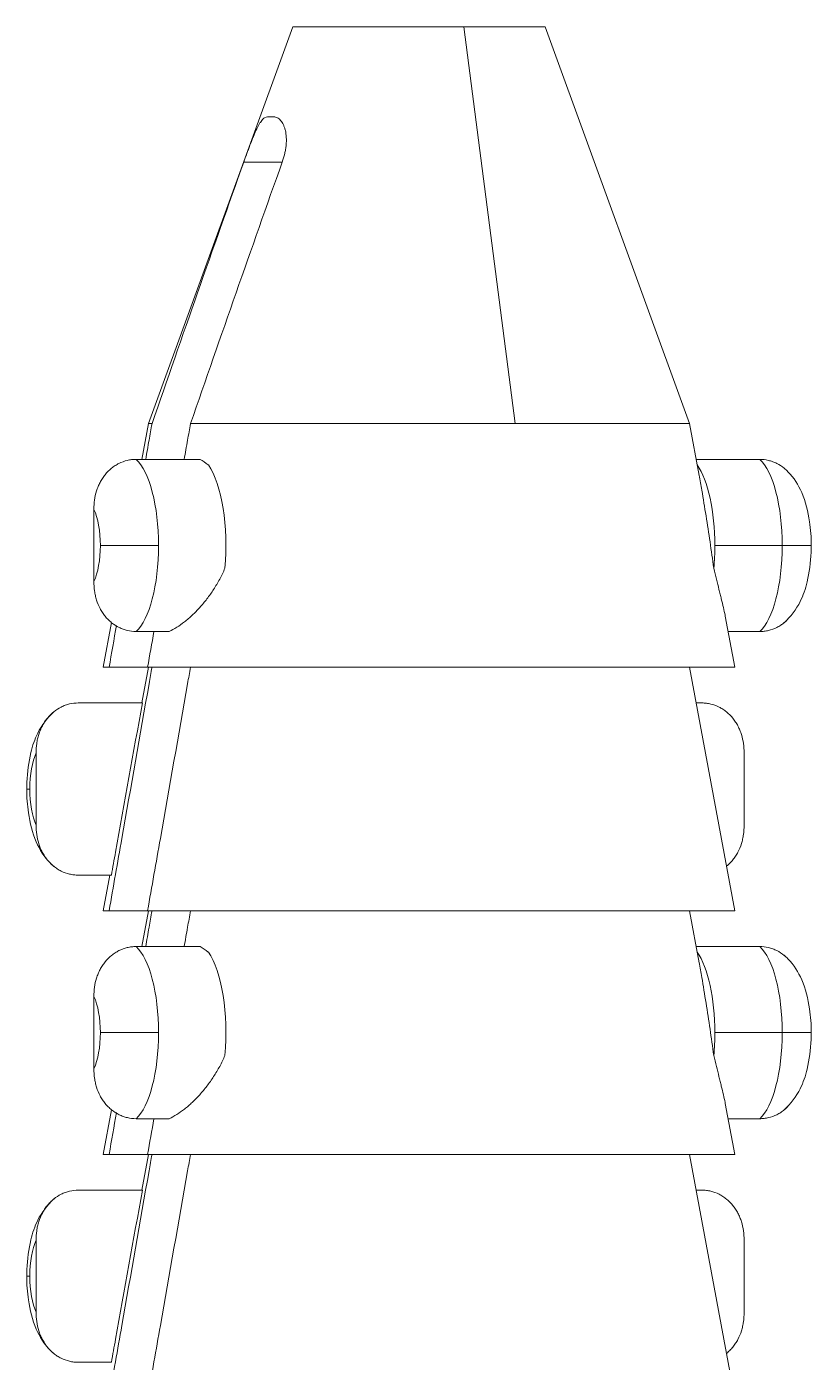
# Model space of a CAD drawing. Header units: millimetres. Extents: x 2433 to 4809, y -10272 to -6912.
# Drawn here: x 2997.44 to 3006.14, y -7166.64 to -7151.84 of the extents above; entities that cross this region are included whole.
import ezdxf

# ---------------------------------------------------------------- set-up
doc = ezdxf.new("R2010")
doc.units = ezdxf.units.MM

msp = doc.modelspace()

# ---------------------------------------------------------------- linework, layer by layer
at = {"linetype": 'Continuous', "lineweight": 18, "extrusion": (-1.22465e-16, -1, 0)}
for p, q in [((3000.386, -7151.837), (2998.786, -7156.237)), ((3002.284, -7151.837), (3000.386, -7151.837)), ((3002.284, -7151.837), (3003.186, -7151.837)), ((3004.786, -7156.237), (3003.186, -7151.837)), ((3000.105, -7152.837), (3000.176, -7152.837)), ((2998.786, -7156.237), (2998.713, -7156.633)), ((2998.826, -7156.237), (2998.786, -7156.237)), ((3002.854, -7156.237), (2999.253, -7156.237)), ((3002.854, -7156.237), (3004.786, -7156.237)), ((3004.892, -7156.812), (3004.786, -7156.237)), ((2998.649, -7156.633), (2999.36, -7156.633)), ((3005.564, -7156.633), (3004.859, -7156.633)), ((2998.181, -7157.987), (2998.181, -7157.187)), ((2998.378, -7158.441), (2998.286, -7158.937)), ((3005.286, -7158.937), (3005.181, -7158.371)), ((2998.649, -7158.541), (2999.017, -7158.541)), ((3005.564, -7158.541), (3005.213, -7158.541)), ((2998.35, -7158.937), (2998.286, -7158.937)), ((2998.35, -7158.937), (2998.777, -7158.937)), ((2998.786, -7158.937), (2998.713, -7159.333)), ((3005.286, -7158.937), (2998.777, -7158.937)), ((3005.286, -7161.637), (3004.786, -7158.937)), ((2998.008, -7159.333), (2998.719, -7159.333)), ((3004.923, -7159.333), (3004.859, -7159.333)), ((2997.541, -7159.887), (2997.541, -7160.687)), ((3005.39, -7159.887), (3005.39, -7160.687)), ((2998.008, -7161.241), (2998.376, -7161.241)), ((2998.359, -7161.241), (2998.286, -7161.637)), ((2998.35, -7161.637), (2998.286, -7161.637)), ((2998.35, -7161.637), (2998.777, -7161.637)), ((2998.786, -7161.637), (2998.713, -7162.033)), ((3005.286, -7161.637), (2998.777, -7161.637)), ((3004.892, -7162.212), (3004.786, -7161.637)), ((2998.649, -7162.033), (2999.36, -7162.033)), ((3005.564, -7162.033), (3004.859, -7162.033)), ((2998.181, -7163.387), (2998.181, -7162.587)), ((3005.286, -7164.337), (3005.181, -7163.771)), ((2998.378, -7163.841), (2998.286, -7164.337)), ((2998.649, -7163.941), (2999.017, -7163.941)), ((3005.564, -7163.941), (3005.213, -7163.941)), ((2998.35, -7164.337), (2998.286, -7164.337)), ((2998.35, -7164.337), (2998.777, -7164.337)), ((2998.786, -7164.337), (2998.713, -7164.733)), ((3005.286, -7164.337), (2998.777, -7164.337)), ((3005.286, -7167.037), (3004.786, -7164.337)), ((2998.008, -7164.733), (2998.719, -7164.733)), ((3004.923, -7164.733), (3004.859, -7164.733)), ((2997.541, -7165.287), (2997.541, -7166.087)), ((3005.39, -7165.287), (3005.39, -7166.087)), ((2998.008, -7166.641), (2998.376, -7166.641))]:
    msp.add_line(p, q, dxfattribs=at)
at = {"linetype": 'Continuous', "lineweight": 13, "extrusion": (-1.22465e-16, -1, 0)}
for p, q in [((3002.284, -7151.837), (3002.854, -7156.237)), ((2999.843, -7153.337), (3000.27, -7153.337)), ((2998.898, -7157.587), (2998.253, -7157.587)), ((3005.813, -7157.587), (3005.066, -7157.587)), ((3005.813, -7157.587), (3006.135, -7157.587)), ((2997.437, -7160.287), (2997.47, -7160.287)), ((2998.898, -7162.987), (2998.253, -7162.987)), ((3005.813, -7162.987), (3005.066, -7162.987)), ((3005.813, -7162.987), (3006.135, -7162.987)), ((2997.437, -7165.687), (2997.47, -7165.687))]:
    msp.add_line(p, q, dxfattribs=at)
at = {"linetype": 'Continuous', "lineweight": 13}
for centre, major_axis, start_param, end_param in [((2998.542, -7157.587), (0, 1), 4.712389, 5.978493), ((3005.457, -7157.587), (0, -1), 1.570796, 2.8369), ((2998.075, -7157.587), (0, -0.5), 1.570796, 2.498092), ((2998.075, -7157.587), (0, -0.5), 0.643501, 1.570796), ((2998.542, -7157.587), (0, 1), 3.446285, 4.712389), ((3005.457, -7157.587), (0, -1), 0.304693, 1.570796), ((2997.648, -7160.287), (0, -0.5), 3.785094, 4.712389), ((2997.648, -7160.287), (0, -0.5), 4.712389, 5.639684), ((2998.542, -7162.987), (0, 1), 4.712389, 5.978493), ((3005.457, -7162.987), (0, -1), 1.570796, 2.8369), ((2998.075, -7162.987), (0, -0.5), 1.570796, 2.498092), ((2998.075, -7162.987), (0, -0.5), 0.643501, 1.570796), ((2998.542, -7162.987), (0, 1), 3.446285, 4.712389), ((3005.457, -7162.987), (0, -1), 0.304693, 1.570796), ((2997.648, -7165.687), (0, -0.5), 3.785094, 4.712389), ((2997.648, -7165.687), (0, -0.5), 4.712389, 5.639684)]:
    msp.add_ellipse(centre, major_axis=major_axis, ratio=0.355976, start_param=start_param, end_param=end_param, dxfattribs=at)
at = {"linetype": 'Continuous', "lineweight": 18}
for centre, start_param, end_param in [((2999.29, -7157.587), 4.457766, 5.814651), ((3004.71, -7157.587), 4.712389, 5.814651), ((3004.71, -7157.587), 4.457766, 4.712389), ((2999.29, -7162.987), 4.457766, 5.814651), ((3004.71, -7162.987), 4.712389, 5.814651), ((3004.71, -7162.987), 4.457766, 4.712389)]:
    msp.add_ellipse(centre, major_axis=(0, 1), ratio=0.355976, start_param=start_param, end_param=end_param, dxfattribs=at)
for points, knots in [([(2999.843, -7153.337), (2999.854, -7153.306), (2999.865, -7153.275), (2999.883, -7153.228), (2999.888, -7153.213), (2999.9, -7153.182), (2999.906, -7153.167), (2999.923, -7153.122), (2999.934, -7153.093), (2999.951, -7153.052), (2999.956, -7153.038), (2999.967, -7153.012), (2999.973, -7153), (2999.989, -7152.964), (3000, -7152.943), (3000.013, -7152.919), (3000.016, -7152.915), (3000.022, -7152.906), (3000.029, -7152.894), (3000.043, -7152.876), (3000.053, -7152.864), (3000.064, -7152.855), (3000.069, -7152.85), (3000.085, -7152.841), (3000.095, -7152.837), (3000.105, -7152.837)], [0, 0, 0, 0, 0.125, 0.125, 0.1875, 0.1875, 0.25, 0.25, 0.375, 0.375, 0.4375, 0.4375, 0.5, 0.5, 0.625, 0.625, 0.65625, 0.65625, 0.6875, 0.75, 0.8125, 0.8125, 0.875, 0.875, 1, 1, 1, 1]), ([(3000.176, -7152.837), (3000.19, -7152.837), (3000.203, -7152.841), (3000.222, -7152.85), (3000.228, -7152.854), (3000.241, -7152.864), (3000.246, -7152.87), (3000.263, -7152.889), (3000.274, -7152.905), (3000.285, -7152.928), (3000.287, -7152.933), (3000.291, -7152.943), (3000.293, -7152.949), (3000.298, -7152.965), (3000.302, -7152.976), (3000.31, -7153.011), (3000.313, -7153.037), (3000.317, -7153.092), (3000.316, -7153.121), (3000.312, -7153.166), (3000.31, -7153.181), (3000.305, -7153.212), (3000.301, -7153.228), (3000.291, -7153.275), (3000.281, -7153.306), (3000.27, -7153.337)], [0, 0, 0, 0, 0.125, 0.125, 0.1875, 0.1875, 0.25, 0.25, 0.375, 0.375, 0.40625, 0.40625, 0.4375, 0.4375, 0.5, 0.5, 0.625, 0.625, 0.75, 0.75, 0.8125, 0.8125, 0.875, 0.875, 1, 1, 1, 1]), ([(2999.843, -7153.337), (2999.671, -7153.819), (2999.5, -7154.303), (2999.162, -7155.269), (2998.993, -7155.753), (2998.826, -7156.237)], [0, 0, 0, 0, 0.5, 0.5, 1, 1, 1, 1]), ([(3000.27, -7153.337), (3000.098, -7153.819), (2999.928, -7154.303), (2999.589, -7155.269), (2999.421, -7155.753), (2999.253, -7156.237)], [0, 0, 0, 0, 0.5, 0.5, 1, 1, 1, 1]), ([(2998.826, -7156.237), (2998.815, -7156.298), (2998.804, -7156.359), (2998.781, -7156.491), (2998.768, -7156.562), (2998.756, -7156.633)], [0, 0, 0, 0, 0.459752, 0.459752, 1, 1, 1, 1]), ([(2999.253, -7156.237), (2999.242, -7156.298), (2999.231, -7156.359), (2999.208, -7156.491), (2999.195, -7156.562), (2999.183, -7156.633)], [0, 0, 0, 0, 0.459752, 0.459752, 1, 1, 1, 1]), ([(2998.181, -7157.187), (2998.181, -7157.117), (2998.19, -7157.049), (2998.216, -7156.967), (2998.222, -7156.95), (2998.235, -7156.919), (2998.249, -7156.888), (2998.267, -7156.858), (2998.281, -7156.837), (2998.285, -7156.83), (2998.295, -7156.816), (2998.301, -7156.81), (2998.327, -7156.776), (2998.351, -7156.753), (2998.389, -7156.721), (2998.403, -7156.712), (2998.424, -7156.698), (2998.431, -7156.694), (2998.445, -7156.686), (2998.452, -7156.682), (2998.489, -7156.663), (2998.52, -7156.652), (2998.567, -7156.641), (2998.584, -7156.638), (2998.616, -7156.634), (2998.632, -7156.633), (2998.649, -7156.633)], [0, 0, 0, 0, 0.25, 0.25, 0.3125, 0.3125, 0.375, 0.4375, 0.4375, 0.46875, 0.46875, 0.5, 0.5, 0.625, 0.625, 0.6875, 0.6875, 0.71875, 0.71875, 0.75, 0.75, 0.875, 0.875, 0.9375, 0.9375, 1, 1, 1, 1]), ([(3005.564, -7156.633), (3005.597, -7156.633), (3005.629, -7156.637), (3005.676, -7156.648), (3005.692, -7156.653), (3005.723, -7156.664), (3005.738, -7156.671), (3005.782, -7156.692), (3005.809, -7156.71), (3005.838, -7156.734), (3005.841, -7156.736), (3005.844, -7156.739)], [0, 0, 0, 0, 0.321117, 0.321117, 0.481676, 0.481676, 0.642235, 0.642235, 0.963352, 0.963352, 1, 1, 1, 1]), ([(3004.892, -7156.809), (3004.902, -7156.864), (3004.912, -7156.919), (3004.938, -7157.069), (3004.953, -7157.164), (3004.999, -7157.45), (3005.027, -7157.644), (3005.054, -7157.839)], [0, 0, 0, 0, 0.164651, 0.164651, 0.4431, 0.4431, 1, 1, 1, 1]), ([(3006.135, -7157.587), (3006.135, -7157.496), (3006.12, -7157.29), (3006.049, -7157.009), (3005.933, -7156.821), (3005.85, -7156.743), (3005.835, -7156.73)], [0, 0, 0, 0, 0.265683, 0.628412, 0.938194, 1, 1, 1, 1]), ([(3005.835, -7158.444), (3005.909, -7158.374), (3006.016, -7158.234), (3006.103, -7157.971), (3006.132, -7157.751), (3006.135, -7157.612), (3006.135, -7157.587)], [0, 0, 0, 0, 0.327084, 0.583022, 0.924325, 1, 1, 1, 1]), ([(2999.634, -7157.839), (2999.616, -7157.881), (2999.597, -7157.922), (2999.555, -7158), (2999.533, -7158.038), (2999.497, -7158.092), (2999.485, -7158.11), (2999.46, -7158.145), (2999.448, -7158.163), (2999.409, -7158.213), (2999.382, -7158.245), (2999.328, -7158.305), (2999.3, -7158.334), (2999.258, -7158.373), (2999.244, -7158.386), (2999.215, -7158.411), (2999.201, -7158.423), (2999.158, -7158.456), (2999.129, -7158.477), (2999.072, -7158.512), (2999.044, -7158.528), (2999.017, -7158.541)], [0, 0, 0, 0, 0.125, 0.125, 0.25, 0.25, 0.3125, 0.3125, 0.375, 0.375, 0.5, 0.5, 0.625, 0.625, 0.6875, 0.6875, 0.75, 0.75, 0.875, 0.875, 1, 1, 1, 1]), ([(3005.054, -7157.839), (3005.064, -7157.881), (3005.074, -7157.922), (3005.093, -7158), (3005.103, -7158.038), (3005.116, -7158.092), (3005.121, -7158.11), (3005.13, -7158.145), (3005.134, -7158.163), (3005.146, -7158.213), (3005.154, -7158.245), (3005.168, -7158.305), (3005.174, -7158.334), (3005.18, -7158.366), (3005.181, -7158.372), (3005.182, -7158.377)], [0, 0, 0, 0, 0.191612, 0.191612, 0.383225, 0.383225, 0.479031, 0.479031, 0.574837, 0.574837, 0.766449, 0.766449, 0.958061, 0.958061, 1, 1, 1, 1]), ([(2998.649, -7158.541), (2998.616, -7158.541), (2998.584, -7158.537), (2998.537, -7158.526), (2998.521, -7158.521), (2998.49, -7158.51), (2998.475, -7158.504), (2998.431, -7158.482), (2998.403, -7158.464), (2998.371, -7158.438), (2998.364, -7158.432), (2998.352, -7158.421), (2998.334, -7158.404), (2998.306, -7158.373), (2998.286, -7158.345), (2998.267, -7158.317), (2998.258, -7158.302), (2998.234, -7158.257), (2998.221, -7158.225), (2998.206, -7158.176), (2998.202, -7158.159), (2998.194, -7158.125), (2998.191, -7158.108), (2998.184, -7158.057), (2998.181, -7158.022), (2998.181, -7157.987)], [0, 0, 0, 0, 0.125, 0.125, 0.1875, 0.1875, 0.25, 0.25, 0.375, 0.375, 0.40625, 0.40625, 0.4375, 0.5, 0.5625, 0.5625, 0.625, 0.625, 0.75, 0.75, 0.8125, 0.8125, 0.875, 0.875, 1, 1, 1, 1]), ([(3005.875, -7158.407), (3005.863, -7158.42), (3005.85, -7158.431), (3005.823, -7158.453), (3005.81, -7158.463), (3005.789, -7158.476), (3005.782, -7158.481), (3005.768, -7158.489), (3005.76, -7158.493), (3005.724, -7158.511), (3005.693, -7158.522), (3005.645, -7158.533), (3005.629, -7158.536), (3005.597, -7158.54), (3005.58, -7158.541), (3005.564, -7158.541)], [0, 0, 0, 0, 0.148816, 0.148816, 0.29068, 0.29068, 0.361612, 0.361612, 0.432544, 0.432544, 0.716272, 0.716272, 0.858136, 0.858136, 1, 1, 1, 1]), ([(2998.826, -7158.937), (2998.815, -7158.998), (2998.804, -7159.059), (2998.692, -7159.691), (2998.592, -7160.263), (2998.444, -7161.102), (2998.397, -7161.37), (2998.35, -7161.637)], [0, 0, 0, 0, 0.067447, 0.067447, 0.702741, 0.702741, 1, 1, 1, 1]), ([(2999.253, -7158.937), (2999.242, -7158.998), (2999.231, -7159.059), (2999.12, -7159.691), (2999.019, -7160.263), (2998.871, -7161.102), (2998.824, -7161.37), (2998.777, -7161.637)], [0, 0, 0, 0, 0.067447, 0.067447, 0.702741, 0.702741, 1, 1, 1, 1]), ([(2998.008, -7159.333), (2997.975, -7159.333), (2997.943, -7159.337), (2997.896, -7159.348), (2997.88, -7159.353), (2997.849, -7159.364), (2997.834, -7159.371), (2997.79, -7159.392), (2997.763, -7159.41), (2997.73, -7159.437), (2997.724, -7159.442), (2997.711, -7159.453), (2997.693, -7159.471), (2997.665, -7159.502), (2997.645, -7159.529), (2997.626, -7159.557), (2997.618, -7159.572), (2997.594, -7159.618), (2997.581, -7159.649), (2997.565, -7159.699), (2997.561, -7159.715), (2997.553, -7159.749), (2997.55, -7159.766), (2997.543, -7159.818), (2997.541, -7159.852), (2997.541, -7159.887)], [0, 0, 0, 0, 0.125, 0.125, 0.1875, 0.1875, 0.25, 0.25, 0.375, 0.375, 0.40625, 0.40625, 0.4375, 0.5, 0.5625, 0.5625, 0.625, 0.625, 0.75, 0.75, 0.8125, 0.8125, 0.875, 0.875, 1, 1, 1, 1]), ([(2998.719, -7159.333), (2998.62, -7159.884), (2998.52, -7160.435), (2998.406, -7161.071), (2998.391, -7161.156), (2998.376, -7161.241)], [0, 0, 0, 0, 0.866606, 0.866606, 1, 1, 1, 1]), ([(3005.39, -7159.887), (3005.39, -7159.817), (3005.382, -7159.749), (3005.356, -7159.667), (3005.35, -7159.65), (3005.337, -7159.619), (3005.323, -7159.588), (3005.305, -7159.558), (3005.291, -7159.537), (3005.287, -7159.53), (3005.277, -7159.516), (3005.271, -7159.51), (3005.245, -7159.476), (3005.221, -7159.453), (3005.183, -7159.421), (3005.169, -7159.412), (3005.148, -7159.398), (3005.141, -7159.394), (3005.127, -7159.386), (3005.12, -7159.382), (3005.083, -7159.363), (3005.052, -7159.352), (3005.005, -7159.341), (3004.988, -7159.338), (3004.956, -7159.334), (3004.94, -7159.333), (3004.923, -7159.333)], [0, 0, 0, 0, 0.25, 0.25, 0.3125, 0.3125, 0.375, 0.4375, 0.4375, 0.46875, 0.46875, 0.5, 0.5, 0.625, 0.625, 0.6875, 0.6875, 0.71875, 0.71875, 0.75, 0.75, 0.875, 0.875, 0.9375, 0.9375, 1, 1, 1, 1]), ([(2997.737, -7159.43), (2997.663, -7159.501), (2997.556, -7159.641), (2997.469, -7159.903), (2997.44, -7160.124), (2997.437, -7160.262), (2997.437, -7160.287)], [0, 0, 0, 0, 0.327084, 0.583022, 0.924325, 1, 1, 1, 1]), ([(2997.437, -7160.287), (2997.437, -7160.378), (2997.452, -7160.584), (2997.523, -7160.866), (2997.639, -7161.054), (2997.722, -7161.132), (2997.737, -7161.144)], [0, 0, 0, 0, 0.265683, 0.628412, 0.938194, 1, 1, 1, 1]), ([(2997.541, -7160.687), (2997.541, -7160.757), (2997.55, -7160.825), (2997.575, -7160.908), (2997.581, -7160.924), (2997.594, -7160.956), (2997.609, -7160.987), (2997.626, -7161.016), (2997.64, -7161.037), (2997.645, -7161.044), (2997.655, -7161.058), (2997.66, -7161.065), (2997.686, -7161.098), (2997.71, -7161.122), (2997.749, -7161.153), (2997.762, -7161.163), (2997.783, -7161.176), (2997.79, -7161.181), (2997.804, -7161.189), (2997.812, -7161.193), (2997.848, -7161.211), (2997.879, -7161.222), (2997.927, -7161.233), (2997.943, -7161.236), (2997.975, -7161.24), (2997.992, -7161.241), (2998.008, -7161.241)], [0, 0, 0, 0, 0.25, 0.25, 0.3125, 0.3125, 0.375, 0.4375, 0.4375, 0.46875, 0.46875, 0.5, 0.5, 0.625, 0.625, 0.6875, 0.6875, 0.71875, 0.71875, 0.75, 0.75, 0.875, 0.875, 0.9375, 0.9375, 1, 1, 1, 1]), ([(3005.195, -7161.143), (3005.202, -7161.138), (3005.208, -7161.132), (3005.22, -7161.121), (3005.238, -7161.104), (3005.266, -7161.073), (3005.286, -7161.045), (3005.305, -7161.017), (3005.314, -7161.002), (3005.337, -7160.957), (3005.351, -7160.925), (3005.366, -7160.876), (3005.37, -7160.859), (3005.378, -7160.825), (3005.381, -7160.808), (3005.388, -7160.757), (3005.39, -7160.722), (3005.39, -7160.687)], [0, 0, 0, 0, 0.048883, 0.048883, 0.098942, 0.199059, 0.299177, 0.299177, 0.399294, 0.399294, 0.59953, 0.59953, 0.699647, 0.699647, 0.799765, 0.799765, 1, 1, 1, 1]), ([(2998.826, -7161.637), (2998.815, -7161.698), (2998.804, -7161.759), (2998.781, -7161.891), (2998.768, -7161.962), (2998.756, -7162.033)], [0, 0, 0, 0, 0.459752, 0.459752, 1, 1, 1, 1]), ([(2999.253, -7161.637), (2999.242, -7161.698), (2999.231, -7161.759), (2999.208, -7161.891), (2999.195, -7161.962), (2999.183, -7162.033)], [0, 0, 0, 0, 0.459752, 0.459752, 1, 1, 1, 1]), ([(2998.181, -7162.587), (2998.181, -7162.517), (2998.19, -7162.449), (2998.216, -7162.367), (2998.222, -7162.35), (2998.235, -7162.319), (2998.249, -7162.288), (2998.267, -7162.258), (2998.281, -7162.237), (2998.285, -7162.23), (2998.295, -7162.216), (2998.301, -7162.21), (2998.327, -7162.176), (2998.351, -7162.153), (2998.389, -7162.121), (2998.403, -7162.112), (2998.424, -7162.098), (2998.431, -7162.094), (2998.445, -7162.086), (2998.452, -7162.082), (2998.489, -7162.063), (2998.52, -7162.052), (2998.567, -7162.041), (2998.584, -7162.038), (2998.616, -7162.034), (2998.632, -7162.033), (2998.649, -7162.033)], [0, 0, 0, 0, 0.25, 0.25, 0.3125, 0.3125, 0.375, 0.4375, 0.4375, 0.46875, 0.46875, 0.5, 0.5, 0.625, 0.625, 0.6875, 0.6875, 0.71875, 0.71875, 0.75, 0.75, 0.875, 0.875, 0.9375, 0.9375, 1, 1, 1, 1]), ([(3005.564, -7162.033), (3005.597, -7162.033), (3005.629, -7162.037), (3005.676, -7162.048), (3005.692, -7162.053), (3005.723, -7162.064), (3005.738, -7162.071), (3005.782, -7162.092), (3005.809, -7162.11), (3005.838, -7162.134), (3005.841, -7162.136), (3005.844, -7162.139)], [0, 0, 0, 0, 0.321117, 0.321117, 0.481676, 0.481676, 0.642235, 0.642235, 0.963352, 0.963352, 1, 1, 1, 1]), ([(3006.135, -7162.987), (3006.135, -7162.896), (3006.12, -7162.69), (3006.049, -7162.409), (3005.933, -7162.221), (3005.85, -7162.143), (3005.835, -7162.13)], [0, 0, 0, 0, 0.265683, 0.628412, 0.938194, 1, 1, 1, 1]), ([(3004.892, -7162.209), (3004.902, -7162.264), (3004.912, -7162.319), (3004.938, -7162.469), (3004.953, -7162.564), (3004.999, -7162.85), (3005.027, -7163.044), (3005.054, -7163.239)], [0, 0, 0, 0, 0.164651, 0.164651, 0.4431, 0.4431, 1, 1, 1, 1]), ([(3005.835, -7163.844), (3005.909, -7163.774), (3006.016, -7163.634), (3006.103, -7163.371), (3006.132, -7163.151), (3006.135, -7163.012), (3006.135, -7162.987)], [0, 0, 0, 0, 0.327084, 0.583022, 0.924325, 1, 1, 1, 1]), ([(2999.634, -7163.239), (2999.616, -7163.281), (2999.597, -7163.322), (2999.555, -7163.4), (2999.533, -7163.438), (2999.497, -7163.492), (2999.485, -7163.51), (2999.46, -7163.545), (2999.448, -7163.563), (2999.409, -7163.613), (2999.382, -7163.645), (2999.328, -7163.705), (2999.3, -7163.734), (2999.258, -7163.773), (2999.244, -7163.786), (2999.215, -7163.811), (2999.201, -7163.823), (2999.158, -7163.856), (2999.129, -7163.877), (2999.072, -7163.912), (2999.044, -7163.928), (2999.017, -7163.941)], [0, 0, 0, 0, 0.125, 0.125, 0.25, 0.25, 0.3125, 0.3125, 0.375, 0.375, 0.5, 0.5, 0.625, 0.625, 0.6875, 0.6875, 0.75, 0.75, 0.875, 0.875, 1, 1, 1, 1]), ([(3005.054, -7163.239), (3005.064, -7163.281), (3005.074, -7163.322), (3005.093, -7163.4), (3005.103, -7163.438), (3005.116, -7163.492), (3005.121, -7163.51), (3005.13, -7163.545), (3005.134, -7163.563), (3005.146, -7163.613), (3005.154, -7163.645), (3005.168, -7163.705), (3005.174, -7163.734), (3005.18, -7163.766), (3005.181, -7163.772), (3005.182, -7163.777)], [0, 0, 0, 0, 0.191612, 0.191612, 0.383225, 0.383225, 0.479031, 0.479031, 0.574837, 0.574837, 0.766449, 0.766449, 0.958061, 0.958061, 1, 1, 1, 1]), ([(2998.649, -7163.941), (2998.616, -7163.941), (2998.584, -7163.937), (2998.537, -7163.926), (2998.521, -7163.921), (2998.49, -7163.91), (2998.475, -7163.904), (2998.431, -7163.882), (2998.403, -7163.864), (2998.371, -7163.838), (2998.364, -7163.832), (2998.352, -7163.821), (2998.334, -7163.804), (2998.306, -7163.773), (2998.286, -7163.745), (2998.267, -7163.717), (2998.258, -7163.702), (2998.234, -7163.657), (2998.221, -7163.625), (2998.206, -7163.576), (2998.202, -7163.559), (2998.194, -7163.525), (2998.191, -7163.508), (2998.184, -7163.457), (2998.181, -7163.422), (2998.181, -7163.387)], [0, 0, 0, 0, 0.125, 0.125, 0.1875, 0.1875, 0.25, 0.25, 0.375, 0.375, 0.40625, 0.40625, 0.4375, 0.5, 0.5625, 0.5625, 0.625, 0.625, 0.75, 0.75, 0.8125, 0.8125, 0.875, 0.875, 1, 1, 1, 1]), ([(3005.875, -7163.807), (3005.863, -7163.82), (3005.85, -7163.831), (3005.823, -7163.853), (3005.81, -7163.863), (3005.789, -7163.876), (3005.782, -7163.881), (3005.768, -7163.889), (3005.76, -7163.893), (3005.724, -7163.911), (3005.693, -7163.922), (3005.645, -7163.933), (3005.629, -7163.936), (3005.597, -7163.94), (3005.58, -7163.941), (3005.564, -7163.941)], [0, 0, 0, 0, 0.148816, 0.148816, 0.29068, 0.29068, 0.361612, 0.361612, 0.432544, 0.432544, 0.716272, 0.716272, 0.858136, 0.858136, 1, 1, 1, 1]), ([(2998.826, -7164.337), (2998.815, -7164.398), (2998.804, -7164.459), (2998.692, -7165.091), (2998.592, -7165.663), (2998.444, -7166.502), (2998.397, -7166.77), (2998.35, -7167.037)], [0, 0, 0, 0, 0.067447, 0.067447, 0.702741, 0.702741, 1, 1, 1, 1]), ([(2999.253, -7164.337), (2999.242, -7164.398), (2999.231, -7164.459), (2999.12, -7165.091), (2999.019, -7165.663), (2998.871, -7166.502), (2998.824, -7166.77), (2998.777, -7167.037)], [0, 0, 0, 0, 0.067447, 0.067447, 0.702741, 0.702741, 1, 1, 1, 1]), ([(2998.008, -7164.733), (2997.975, -7164.733), (2997.943, -7164.737), (2997.896, -7164.748), (2997.88, -7164.753), (2997.849, -7164.764), (2997.834, -7164.771), (2997.79, -7164.792), (2997.763, -7164.81), (2997.73, -7164.837), (2997.724, -7164.842), (2997.711, -7164.853), (2997.693, -7164.871), (2997.665, -7164.902), (2997.645, -7164.929), (2997.626, -7164.957), (2997.618, -7164.972), (2997.594, -7165.018), (2997.581, -7165.049), (2997.565, -7165.099), (2997.561, -7165.115), (2997.553, -7165.149), (2997.55, -7165.166), (2997.543, -7165.218), (2997.541, -7165.252), (2997.541, -7165.287)], [0, 0, 0, 0, 0.125, 0.125, 0.1875, 0.1875, 0.25, 0.25, 0.375, 0.375, 0.40625, 0.40625, 0.4375, 0.5, 0.5625, 0.5625, 0.625, 0.625, 0.75, 0.75, 0.8125, 0.8125, 0.875, 0.875, 1, 1, 1, 1]), ([(2998.719, -7164.733), (2998.62, -7165.284), (2998.52, -7165.835), (2998.406, -7166.471), (2998.391, -7166.556), (2998.376, -7166.641)], [0, 0, 0, 0, 0.866606, 0.866606, 1, 1, 1, 1]), ([(3005.39, -7165.287), (3005.39, -7165.217), (3005.382, -7165.149), (3005.356, -7165.067), (3005.35, -7165.05), (3005.337, -7165.019), (3005.323, -7164.988), (3005.305, -7164.958), (3005.291, -7164.937), (3005.287, -7164.93), (3005.277, -7164.916), (3005.271, -7164.91), (3005.245, -7164.876), (3005.221, -7164.853), (3005.183, -7164.821), (3005.169, -7164.812), (3005.148, -7164.798), (3005.141, -7164.794), (3005.127, -7164.786), (3005.12, -7164.782), (3005.083, -7164.763), (3005.052, -7164.752), (3005.005, -7164.741), (3004.988, -7164.738), (3004.956, -7164.734), (3004.94, -7164.733), (3004.923, -7164.733)], [0, 0, 0, 0, 0.25, 0.25, 0.3125, 0.3125, 0.375, 0.4375, 0.4375, 0.46875, 0.46875, 0.5, 0.5, 0.625, 0.625, 0.6875, 0.6875, 0.71875, 0.71875, 0.75, 0.75, 0.875, 0.875, 0.9375, 0.9375, 1, 1, 1, 1]), ([(2997.737, -7164.83), (2997.663, -7164.901), (2997.556, -7165.041), (2997.469, -7165.303), (2997.44, -7165.524), (2997.437, -7165.662), (2997.437, -7165.687)], [0, 0, 0, 0, 0.327084, 0.583022, 0.924325, 1, 1, 1, 1]), ([(2997.437, -7165.687), (2997.437, -7165.778), (2997.452, -7165.984), (2997.523, -7166.266), (2997.639, -7166.454), (2997.722, -7166.532), (2997.737, -7166.544)], [0, 0, 0, 0, 0.265683, 0.628412, 0.938194, 1, 1, 1, 1]), ([(2997.541, -7166.087), (2997.541, -7166.157), (2997.55, -7166.225), (2997.575, -7166.308), (2997.581, -7166.324), (2997.594, -7166.356), (2997.609, -7166.387), (2997.626, -7166.416), (2997.64, -7166.437), (2997.645, -7166.444), (2997.655, -7166.458), (2997.66, -7166.465), (2997.686, -7166.498), (2997.71, -7166.522), (2997.749, -7166.553), (2997.762, -7166.563), (2997.783, -7166.576), (2997.79, -7166.581), (2997.804, -7166.589), (2997.812, -7166.593), (2997.848, -7166.611), (2997.879, -7166.622), (2997.927, -7166.633), (2997.943, -7166.636), (2997.975, -7166.64), (2997.992, -7166.641), (2998.008, -7166.641)], [0, 0, 0, 0, 0.25, 0.25, 0.3125, 0.3125, 0.375, 0.4375, 0.4375, 0.46875, 0.46875, 0.5, 0.5, 0.625, 0.625, 0.6875, 0.6875, 0.71875, 0.71875, 0.75, 0.75, 0.875, 0.875, 0.9375, 0.9375, 1, 1, 1, 1]), ([(3005.195, -7166.543), (3005.202, -7166.538), (3005.208, -7166.532), (3005.22, -7166.521), (3005.238, -7166.504), (3005.266, -7166.473), (3005.286, -7166.445), (3005.305, -7166.417), (3005.314, -7166.402), (3005.337, -7166.357), (3005.351, -7166.325), (3005.366, -7166.276), (3005.37, -7166.259), (3005.378, -7166.225), (3005.381, -7166.208), (3005.388, -7166.157), (3005.39, -7166.122), (3005.39, -7166.087)], [0, 0, 0, 0, 0.048883, 0.048883, 0.098942, 0.199059, 0.299177, 0.299177, 0.399294, 0.399294, 0.59953, 0.59953, 0.699647, 0.699647, 0.799765, 0.799765, 1, 1, 1, 1])]:
    msp.add_open_spline(points, degree=3, knots=knots, dxfattribs=at)
for points in [[(2999.36, -7156.633), (2999.391, -7156.65), (2999.421, -7156.67), (2999.45, -7156.695)], [(2998.432, -7158.473), (2998.404, -7158.628), (2998.377, -7158.783), (2998.35, -7158.937)], [(2998.847, -7158.541), (2998.824, -7158.673), (2998.8, -7158.805), (2998.777, -7158.937)], [(2999.36, -7162.033), (2999.391, -7162.05), (2999.421, -7162.07), (2999.45, -7162.095)], [(2998.432, -7163.873), (2998.404, -7164.028), (2998.377, -7164.183), (2998.35, -7164.337)], [(2998.847, -7163.941), (2998.824, -7164.073), (2998.8, -7164.205), (2998.777, -7164.337)]]:
    msp.add_open_spline(points, degree=3, dxfattribs=at)

doc.saveas('drawing.dxf')
